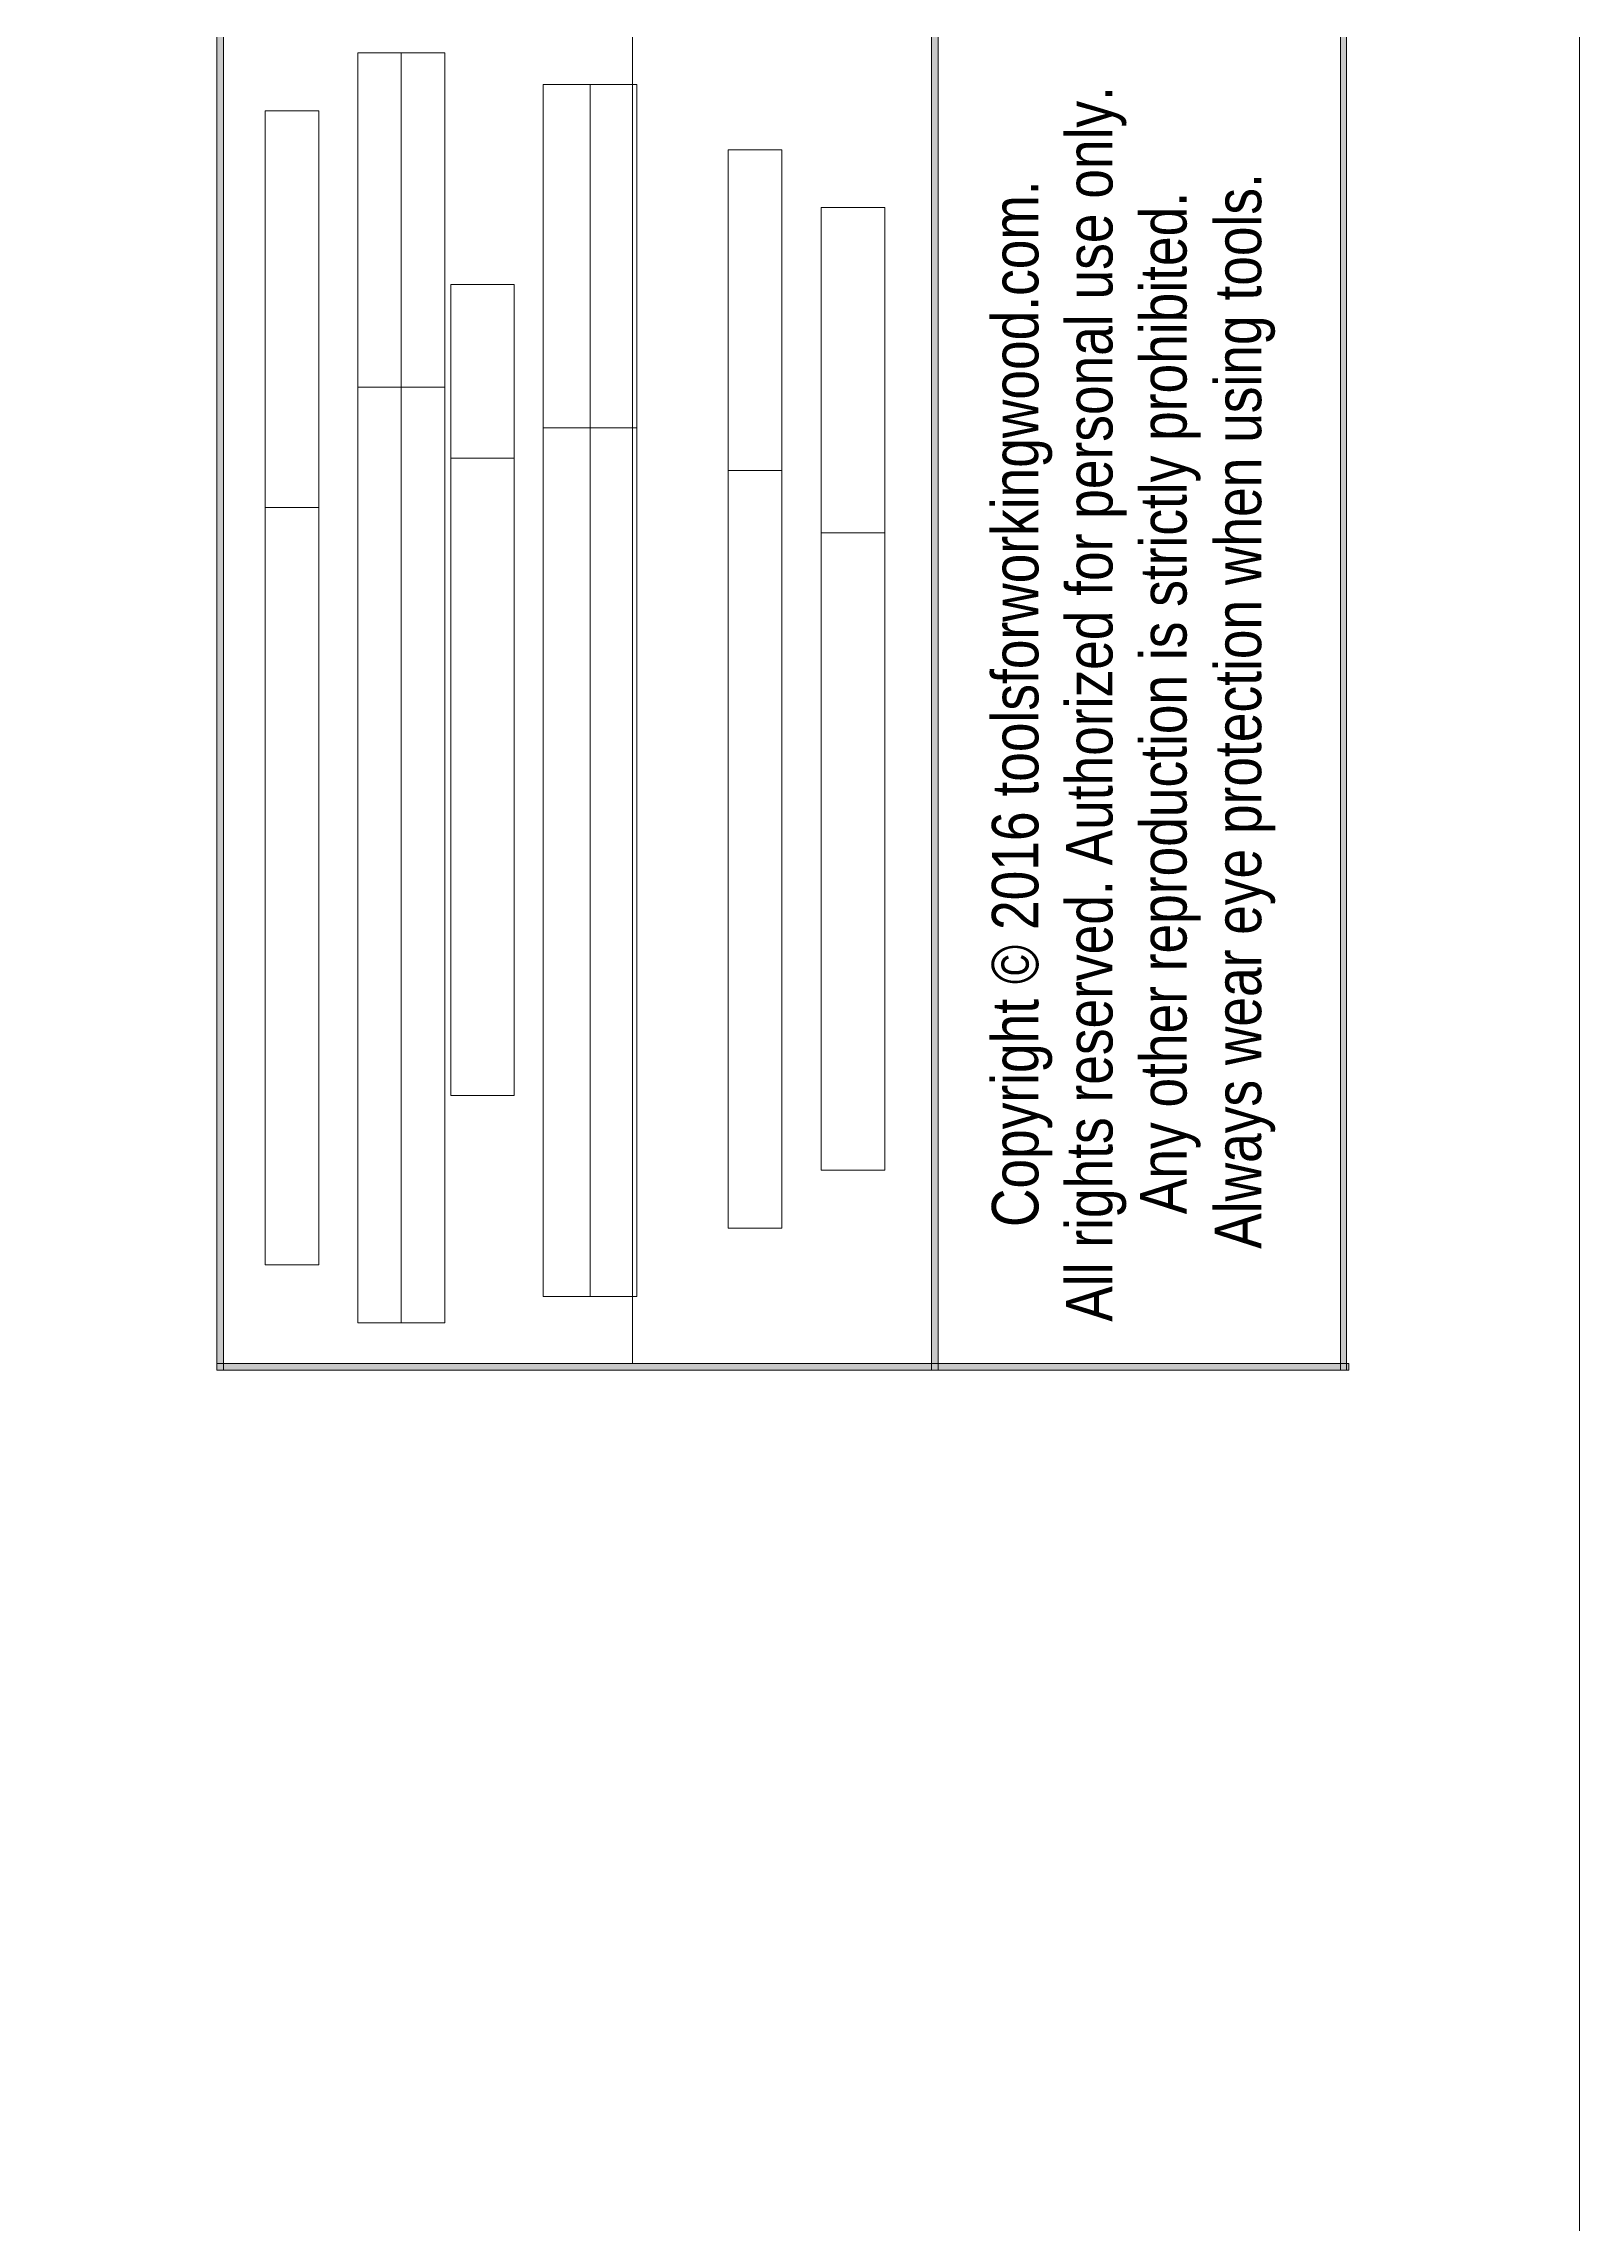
# Model space of a CAD drawing. Header units: inches. Extents: x -1525 to 612, y 0 to 1008.
# Drawn here: x -185.4 to -20, y 474.9 to 709.8 of the extents above; entities that cross this region are included whole.
import ezdxf

# ---------------------------------------------------------------- set-up
doc = ezdxf.new("R2010")
doc.units = ezdxf.units.IN
doc.header["$MEASUREMENT"] = 0
doc.layers.add('Layer 1', color=7, linetype='Continuous', lineweight=0)
picture_1 = doc.add_image_def('image12.png', size_in_pixel=(340, 24))
picture_2 = doc.add_image_def('image13.png', size_in_pixel=(144, 24))
picture_3 = doc.add_image_def('image14.png', size_in_pixel=(286, 29))
picture_4 = doc.add_image_def('image15.png', size_in_pixel=(146, 29))
picture_5 = doc.add_image_def('image18.png', size_in_pixel=(340, 24))
picture_6 = doc.add_image_def('image19.png', size_in_pixel=(178, 24))
picture_7 = doc.add_image_def('image20.png', size_in_pixel=(420, 20))
picture_8 = doc.add_image_def('image21.png', size_in_pixel=(150, 20))
picture_9 = doc.add_image_def('image22.png', size_in_pixel=(420, 20))
picture_10 = doc.add_image_def('image23.png', size_in_pixel=(600, 78))
picture_11 = doc.add_image_def('image24.png', size_in_pixel=(286, 29))
picture_12 = doc.add_image_def('image25.png', size_in_pixel=(78, 29))
picture_13 = doc.add_image_def('image26.png', size_in_pixel=(390, 21))
picture_14 = doc.add_image_def('image27.png', size_in_pixel=(154, 21))
picture_15 = doc.add_image_def('image28.png', size_in_pixel=(390, 21))
picture_16 = doc.add_image_def('image29.png', size_in_pixel=(154, 21))

# ---------------------------------------------------------------- blocks, each defined once
blk = doc.blocks.new('Block_14')
at = {"layer": 'Layer 1'}
blk.add_lwpolyline([(-111.68, 582.18), (-111.68, 663.78), (-105.92, 663.78), (-105.92, 582.18)], close=True, dxfattribs=at)
image = blk.add_image(picture_1, insert=(-111.68, 582.18), size_in_units=(81.6, 5.76), rotation=90, dxfattribs=at)
image.dxf.v_pixel = (0.24, 0)
blk = doc.blocks.new('Block_15')
at = {"layer": 'Layer 1'}
blk.add_lwpolyline([(-111.68, 663.78), (-111.68, 698.34), (-105.92, 698.34), (-105.92, 663.78)], close=True, dxfattribs=at)
image = blk.add_image(picture_2, insert=(-111.68, 663.78), size_in_units=(34.56, 5.76), rotation=90, dxfattribs=at)
image.dxf.v_pixel = (0.24, 0)
blk = doc.blocks.new('Block_16')
at = {"layer": 'Layer 1'}
blk.add_lwpolyline([(-101.66, 588.42), (-101.66, 657.06), (-94.82, 657.06), (-94.82, 588.42)], close=True, dxfattribs=at)
image = blk.add_image(picture_3, insert=(-101.66, 588.42), size_in_units=(68.64, 6.84), rotation=90, dxfattribs=at)
image.dxf.v_pixel = (0.23586, 0)
blk = doc.blocks.new('Block_17')
at = {"layer": 'Layer 1'}
blk.add_lwpolyline([(-101.66, 657.06), (-101.66, 692.1), (-94.82, 692.1), (-94.82, 657.06)], close=True, dxfattribs=at)
image = blk.add_image(picture_4, insert=(-101.66, 657.06), size_in_units=(35.04, 6.84), rotation=90, dxfattribs=at)
image.dxf.v_pixel = (0.23586, 0)
blk = doc.blocks.new('Block_20')
at = {"layer": 'Layer 1'}
blk.add_lwpolyline([(-161.54, 578.22), (-161.54, 659.82), (-155.78, 659.82), (-155.78, 578.22)], close=True, dxfattribs=at)
image = blk.add_image(picture_5, insert=(-161.54, 578.22), size_in_units=(81.6, 5.76), rotation=90, dxfattribs=at)
image.dxf.v_pixel = (0.24, 0)
blk = doc.blocks.new('Block_21')
at = {"layer": 'Layer 1'}
blk.add_lwpolyline([(-161.54, 659.82), (-161.54, 702.54), (-155.78, 702.54), (-155.78, 659.82)], close=True, dxfattribs=at)
image = blk.add_image(picture_6, insert=(-161.54, 659.82), size_in_units=(42.72, 5.76), rotation=90, dxfattribs=at)
image.dxf.v_pixel = (0.24, 0)
blk = doc.blocks.new('Block_22')
at = {"layer": 'Layer 1'}
blk.add_lwpolyline([(-151.58, 571.98), (-151.58, 672.78), (-146.9, 672.78), (-146.9, 571.98)], close=True, dxfattribs=at)
image = blk.add_image(picture_7, insert=(-151.58, 571.98), size_in_units=(100.8, 4.68), rotation=90, dxfattribs=at)
image.dxf.v_pixel = (0.234, 0)
blk = doc.blocks.new('Block_23')
at = {"layer": 'Layer 1'}
blk.add_lwpolyline([(-151.58, 672.78), (-151.58, 708.78), (-146.9, 708.78), (-146.9, 672.78)], close=True, dxfattribs=at)
image = blk.add_image(picture_8, insert=(-151.58, 672.78), size_in_units=(36, 4.68), rotation=90, dxfattribs=at)
image.dxf.v_pixel = (0.234, 0)
blk = doc.blocks.new('Block_24')
at = {"layer": 'Layer 1'}
blk.add_lwpolyline([(-146.9, 571.98), (-146.9, 672.78), (-142.22, 672.78), (-142.22, 571.98)], close=True, dxfattribs=at)
image = blk.add_image(picture_9, insert=(-146.9, 571.98), size_in_units=(100.8, 4.68), rotation=90, dxfattribs=at)
image.dxf.v_pixel = (0.234, 0)
blk = doc.blocks.new('Block_25')
at = {"layer": 'Layer 1'}
blk.add_lwpolyline([(-146.9, 672.78), (-146.9, 708.78), (-142.22, 708.78), (-142.22, 672.78)], close=True, dxfattribs=at)
image = blk.add_image(picture_10, insert=(-146.9, 672.78), size_in_units=(36, 4.68), rotation=90, dxfattribs=at)
image.dxf.v_pixel = (0.06, 0)
blk = doc.blocks.new('Block_26')
at = {"layer": 'Layer 1'}
blk.add_lwpolyline([(-141.56, 596.46), (-141.56, 665.1), (-134.72, 665.1), (-134.72, 596.46)], close=True, dxfattribs=at)
image = blk.add_image(picture_11, insert=(-141.56, 596.46), size_in_units=(68.64, 6.84), rotation=90, dxfattribs=at)
image.dxf.v_pixel = (0.23586, 0)
blk = doc.blocks.new('Block_27')
at = {"layer": 'Layer 1'}
blk.add_lwpolyline([(-141.56, 665.1), (-141.56, 683.82), (-134.72, 683.82), (-134.72, 665.1)], close=True, dxfattribs=at)
image = blk.add_image(picture_12, insert=(-141.56, 665.1), size_in_units=(18.72, 6.84), rotation=90, dxfattribs=at)
image.dxf.v_pixel = (0.23586, 0)
blk = doc.blocks.new('Block_28')
at = {"layer": 'Layer 1'}
blk.add_lwpolyline([(-131.6, 574.8), (-131.6, 668.4), (-126.56, 668.4), (-126.56, 574.8)], close=True, dxfattribs=at)
image = blk.add_image(picture_13, insert=(-131.6, 574.8), size_in_units=(93.6, 5.04), rotation=90, dxfattribs=at)
image.dxf.v_pixel = (0.24, 0)
blk = doc.blocks.new('Block_29')
at = {"layer": 'Layer 1'}
blk.add_lwpolyline([(-131.6, 668.4), (-131.6, 705.36), (-126.56, 705.36), (-126.56, 668.4)], close=True, dxfattribs=at)
image = blk.add_image(picture_14, insert=(-131.6, 668.4), size_in_units=(36.96, 5.04), rotation=90, dxfattribs=at)
image.dxf.v_pixel = (0.24, 0)
blk = doc.blocks.new('Block_30')
at = {"layer": 'Layer 1'}
blk.add_lwpolyline([(-126.56, 574.8), (-126.56, 668.4), (-121.52, 668.4), (-121.52, 574.8)], close=True, dxfattribs=at)
image = blk.add_image(picture_15, insert=(-126.56, 574.8), size_in_units=(93.6, 5.04), rotation=90, dxfattribs=at)
image.dxf.v_pixel = (0.24, 0)
blk = doc.blocks.new('Block_31')
at = {"layer": 'Layer 1'}
blk.add_lwpolyline([(-126.56, 668.4), (-126.56, 705.36), (-121.52, 705.36), (-121.52, 668.4)], close=True, dxfattribs=at)
image = blk.add_image(picture_16, insert=(-126.56, 668.4), size_in_units=(36.96, 5.04), rotation=90, dxfattribs=at)
image.dxf.v_pixel = (0.24, 0)
blk = doc.blocks.new('Block_2')
at = {"layer": 'Layer 1', "true_color": 0x000000, "transparency": 33554687}
h = blk.add_hatch(color=18, dxfattribs=at)
h.dxf.hatch_style = 2
h.paths.add_polyline_path([(-166.76, 566.88), (-166.04, 566.88), (-166.04, 989.46), (-166.76, 989.46)])
h = blk.add_hatch(color=18, dxfattribs=at)
h.dxf.hatch_style = 2
h.paths.add_polyline_path([(-89.78, 566.88), (-89.06, 566.88), (-89.06, 989.46), (-89.78, 989.46)])
h = blk.add_hatch(color=18, dxfattribs=at)
h.dxf.hatch_style = 2
h.paths.add_polyline_path([(-45.74, 566.88), (-45.08, 566.88), (-45.08, 989.46), (-45.74, 989.46)])
h = blk.add_hatch(color=18, dxfattribs=at)
h.dxf.hatch_style = 2
h.paths.add_polyline_path([(-166.76, 566.88), (-44.84, 566.88), (-44.84, 567.6), (-166.76, 567.6)])
at = {"layer": 'Layer 1', "color": 18, "lineweight": 9, "true_color": 0x000000}
blk.add_line((-122, 567.6), (-122, 989.46), dxfattribs=at)
at = {"layer": 'Layer 1'}
for points in [[(-632, 1008), (-20, 1008), (-20, 0), (-632, 0)], [(-166.76, 566.88), (-166.04, 566.88), (-166.04, 989.46), (-166.76, 989.46)], [(-89.78, 566.88), (-89.06, 566.88), (-89.06, 989.46), (-89.78, 989.46)], [(-45.74, 566.88), (-45.08, 566.88), (-45.08, 989.46), (-45.74, 989.46)], [(-166.76, 566.88), (-44.84, 566.88), (-44.84, 567.6), (-166.76, 567.6)]]:
    blk.add_lwpolyline(points, close=True, dxfattribs=at)
at = {"layer": 'Layer 1', "color": 18, "lineweight": 9, "true_color": 0x000000}
for points in [[(-166.04, 989.46), (-166.76, 989.46), (-166.76, 566.88), (-166.04, 566.88)], [(-89.78, 566.88), (-89.06, 566.88), (-89.06, 989.46), (-89.78, 989.46)], [(-45.08, 989.46), (-45.74, 989.46), (-45.74, 566.88), (-45.08, 566.88)], [(-44.84, 567.6), (-166.76, 567.6), (-166.76, 566.88), (-44.84, 566.88)]]:
    blk.add_lwpolyline(points, close=True, dxfattribs=at)
at = {"layer": 'Layer 1'}
for name in ['Block_23', 'Block_25', 'Block_29', 'Block_31', 'Block_21', 'Block_15', 'Block_17', 'Block_27', 'Block_22', 'Block_24', 'Block_28', 'Block_30', 'Block_26', 'Block_14', 'Block_20', 'Block_16']:
    blk.add_blockref(name, (0, 0), dxfattribs=at)
at = {"layer": 'Layer 1', "char_height": 0.2, "attachment_point": 7, "rotation": 90}
for s, insert in [('\\C18;\\c0;\\FArial Narrow|b0|i0|c1;\\H5.012640;\\W1.000000;All rights reserved. Authorized for personal use only.', (-68.78, 572.1)), ('\\C18;\\c0;\\FArial Narrow|b0|i0|c1;\\H5.012640;\\W1.000000;Copyright © 2016 toolsforworkingwood.com.', (-76.76, 582.3)), ('\\C18;\\c0;\\FArial Narrow|b0|i0|c1;\\H5.012640;\\W1.000000;Any other reproduction is strictly prohibited.', (-60.8, 583.68)), ('\\C18;\\c0;\\FArial Narrow|b0|i0|c1;\\H5.012640;\\W1.000000;Always wear eye protection when using tools.', (-52.76, 579.96))]:
    blk.add_mtext(s, dxfattribs=dict(at, insert=insert))
blk = doc.blocks.new('Block_1')
at = {"layer": 'Layer 1'}
blk.add_blockref('Block_2', (0, 0), dxfattribs=at)

msp = doc.modelspace()

# ---------------------------------------------------------------- block references
at = {"layer": 'Layer 1'}
msp.add_blockref('Block_1', (0, 0), dxfattribs=at)

doc.saveas('drawing.dxf')
